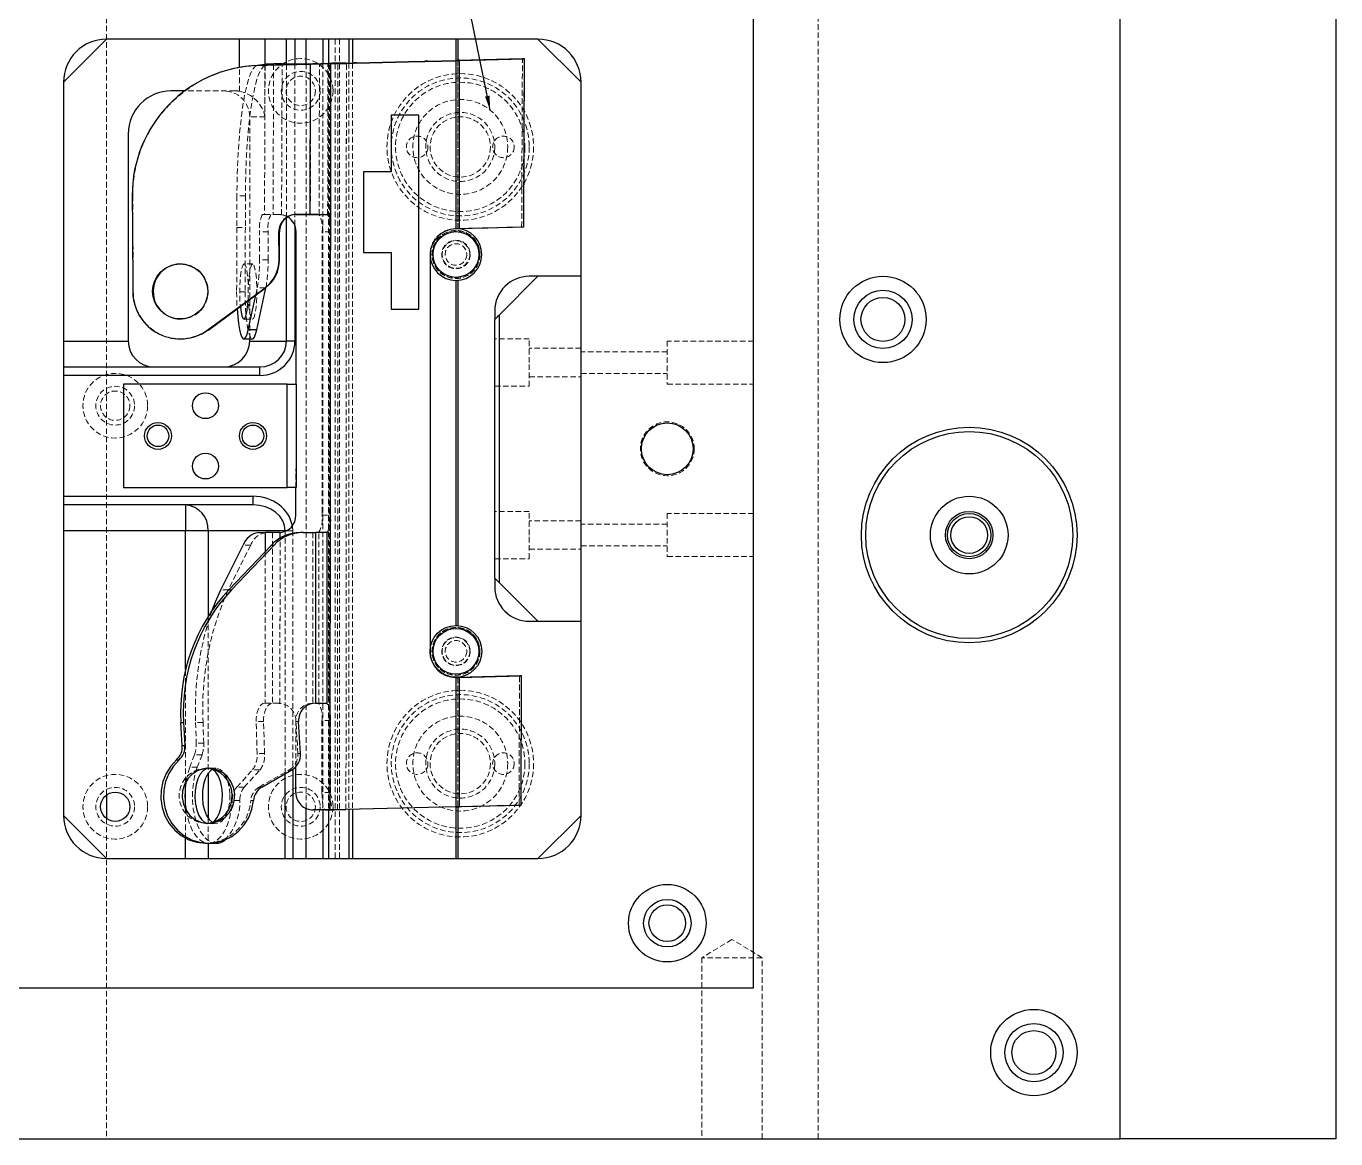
# Model space of a CAD drawing. Header units: millimetres. Extents: x 5 to 1512, y -497 to 895.
# Drawn here: x 397.6 to 701.3, y 25.4 to 283.4 of the extents above; entities that cross this region are included whole.
import ezdxf

# ---------------------------------------------------------------- set-up
doc = ezdxf.new("R2010")
doc.units = ezdxf.units.MM
doc.linetypes.add('HIDDEN', pattern=[1.905, 1.27, -0.635])
doc.dimstyles.new('SLDDIMSTYLE1', dxfattribs={"dimtxt": 0.18, "dimasz": 3.302, "dimexe": 0, "dimexo": 0.0625, "dimgap": 0, "dimtad": 0, "dimtih": 1, "dimtoh": 1, "dimdec": 0, "dimrnd": 1e-09, "dimzin": 0, "dimdsep": 46, "dimtxsty": 'Standard', "dimsah": 1, "dimcen": 0.09, "dimadec": 0, "dimazin": 0, "dimtfac": 3.302, "dimtdec": 0, "dimtofl": 0, "dimtmove": 0, "dimatfit": 3, "dimfxl": 1, "dimfrac": 2, "dimtolj": 1, "dimtzin": 0, "dimarcsym": 0})

msp = doc.modelspace()

# ---------------------------------------------------------------- linework, layer by layer
at = {"color": 7, "linetype": 'HIDDEN', "lineweight": 18}
for p, q in [((416.291, 405.45), (416.291, 105.199)), ((581.291, 25.45), (581.291, 405.45)), ((469.291, 280.45), (469.291, 90.45)), ((470.291, 280.45), (470.291, 90.45)), ((447.085, 268.359), (447.085, 273.873)), ((451.164, 274.296), (453.14, 274.289)), ((451.468, 274.304), (451.574, 274.298)), ((451.574, 274.298), (463.565, 274.592)), ((453.033, 274.343), (452.904, 239.795)), ((452.994, 274.589), (452.994, 262.45)), ((455.01, 274.588), (453.034, 274.596)), ((453.14, 274.289), (455.01, 274.588)), ((455.01, 274.588), (454.88, 239.787)), ((456.855, 239.733), (456.986, 274.714)), ((456.855, 239.733), (456.985, 274.44)), ((458, 239.036), (458, 274.724)), ((459.969, 274.743), (459.969, 237.207)), ((462.549, 102.057), (462.549, 274.768)), ((463.565, 274.592), (463.458, 274.598)), ((463.565, 274.592), (463.523, 239.791)), ((464.073, 274.782), (466.093, 274.802)), ((465.585, 239.737), (465.627, 274.717)), ((465.627, 274.717), (467.521, 274.809)), ((467.584, 274.716), (465.627, 274.717)), ((466.461, 274.805), (466.461, 101.728)), ((467.685, 274.817), (467.521, 274.809)), ((467.542, 239.736), (467.584, 274.716)), ((467.584, 274.716), (469.477, 274.808)), ((467.743, 274.82), (467.743, 101.723)), ((467.878, 101.744), (467.97, 274.831)), ((469.477, 274.808), (469.759, 274.822)), ((469.834, 101.777), (469.926, 274.822)), ((471.79, 101.841), (471.883, 274.886)), ((471.79, 101.841), (471.882, 274.821)), ((472.438, 274.9), (472.438, 101.792)), ((473.291, 274.921), (473.291, 101.813)), ((497.291, 275.516), (497.391, 275.521)), ((497.291, 275.516), (497.291, 236.51)), ((497.291, 275.516), (497.291, 275.516)), ((497.291, 275.516), (497.291, 236.508)), ((497.291, 275.45), (497.391, 275.455)), ((497.291, 275.45), (497.291, 236.444)), ((497.291, 275.45), (497.291, 275.45)), ((497.291, 275.45), (497.291, 236.51)), ((497.392, 275.521), (497.493, 275.521)), ((497.392, 275.455), (497.493, 275.455)), ((497.691, 236.523), (497.691, 275.536)), ((497.691, 275.536), (497.691, 236.495)), ((497.691, 236.458), (497.691, 275.47)), ((498.091, 236.523), (498.091, 275.48)), ((512.521, 236.906), (512.7, 275.923)), ((512.521, 236.84), (512.7, 275.857)), ((513.099, 275.857), (512.921, 236.906)), ((446.027, 268.45), (434.407, 268.45)), ((449.475, 210.92), (449.475, 262.45)), ((452.994, 262.45), (449.475, 262.45)), ((422.344, 244.129), (422.238, 244.135)), ((422.344, 244.129), (422.386, 236.789)), ((446.501, 244.114), (446.481, 236.774)), ((448.476, 244.107), (446.501, 244.114)), ((448.476, 244.107), (448.457, 236.767)), ((452.409, 239.796), (452.904, 239.795)), ((456.4, 239.782), (455.945, 239.783)), ((465.439, 239.785), (466.009, 239.785)), ((465.585, 239.737), (467.542, 239.736)), ((467.464, 239.759), (467.542, 239.736)), ((497.691, 236.523), (512.521, 236.906)), ((512.921, 236.906), (498.091, 236.523)), ((512.921, 236.906), (512.521, 236.906)), ((422.28, 236.795), (422.386, 236.789)), ((422.386, 236.789), (422.473, 221.869)), ((446.481, 236.774), (446.442, 221.854)), ((446.481, 236.774), (448.457, 236.767)), ((448.457, 236.767), (448.417, 221.847)), ((451.754, 229.263), (451.771, 235.771)), ((453.747, 235.763), (451.771, 235.771)), ((453.729, 229.255), (453.747, 235.763)), ((466.251, 170.709), (466.286, 235.785)), ((468.242, 235.784), (466.286, 235.785)), ((468.207, 170.707), (468.242, 235.784)), ((497.291, 236.51), (497.139, 236.506)), ((497.291, 236.51), (497.691, 236.523)), ((497.291, 236.508), (497.691, 236.495)), ((497.291, 236.444), (497.691, 236.458)), ((497.691, 236.458), (512.521, 236.84)), ((497.691, 236.523), (498.091, 236.523)), ((497.691, 236.458), (498.091, 236.458)), ((512.921, 236.84), (512.521, 236.84)), ((433.841, 228.323), (433.735, 228.33)), ((450.154, 228.318), (448.178, 228.325)), ((453.729, 229.255), (451.754, 229.263)), ((491.291, 230.508), (491.291, 230.442)), ((422.473, 221.869), (422.367, 221.875)), ((448.417, 221.847), (446.442, 221.854)), ((450.866, 221.108), (451.223, 222.769)), ((453.111, 222.762), (451.223, 222.769)), ((497.691, 224.521), (497.291, 224.508)), ((432.967, 215.553), (433.073, 215.546)), ((448.13, 215.525), (450.106, 215.518)), ((506.316, 210.95), (506.291, 210.975)), ((506.316, 205.45), (506.316, 210.95)), ((514.291, 210.95), (506.316, 210.95)), ((514.291, 205.45), (514.291, 210.95)), ((546.291, 210.45), (546.291, 200.45)), ((566.291, 210.45), (546.291, 210.45)), ((526.291, 208.75), (514.291, 208.75)), ((546.291, 207.95), (526.291, 207.95)), ((506.316, 199.95), (506.316, 205.45)), ((514.291, 199.95), (514.291, 205.45)), ((460.2, 176.45), (460.213, 200.45)), ((514.291, 202.15), (526.291, 202.15)), ((526.291, 202.95), (546.291, 202.95)), ((546.291, 200.45), (566.291, 200.45)), ((506.291, 199.925), (506.316, 199.95)), ((506.316, 199.95), (514.291, 199.95)), ((466.251, 170.037), (466.251, 170.709)), ((468.207, 170.036), (468.207, 170.707)), ((506.316, 170.95), (506.291, 170.975)), ((506.316, 165.45), (506.316, 170.95)), ((514.291, 170.95), (506.316, 170.95)), ((514.291, 165.45), (514.291, 170.95)), ((546.291, 170.45), (546.291, 160.45)), ((566.291, 170.45), (546.291, 170.45)), ((466.251, 170.037), (468.207, 170.036)), ((526.291, 168.75), (514.291, 168.75)), ((546.291, 167.95), (526.291, 167.95)), ((454.772, 166.035), (454.751, 126.435)), ((456.038, 166.035), (456.271, 166.034)), ((456.483, 126.423), (456.504, 166.046)), ((456.483, 126.423), (456.503, 164.731)), ((457.714, 110.118), (457.714, 166.333)), ((459.446, 166.45), (457.972, 166.45)), ((459.446, 166.45), (459.446, 111.113)), ((464.143, 166.038), (464.122, 126.439)), ((465.46, 126.426), (465.481, 166.05)), ((467.347, 166.049), (465.481, 166.05)), ((506.316, 159.95), (506.316, 165.45)), ((514.291, 159.95), (514.291, 165.45)), ((449.694, 163.109), (444.503, 152.741)), ((449.694, 163.109), (447.962, 163.11)), ((453.037, 161.594), (453.019, 126.436)), ((514.291, 162.15), (526.291, 162.15)), ((526.291, 162.95), (546.291, 162.95)), ((506.291, 159.925), (506.316, 159.95)), ((506.316, 159.95), (514.291, 159.95)), ((546.291, 160.45), (566.291, 160.45)), ((444.503, 152.741), (442.771, 152.742)), ((439.816, 146.585), (439.816, 110.156)), ((497.291, 144.481), (497.691, 144.468)), ((434.62, 108.145), (434.62, 134.252)), ((497.691, 132.494), (497.291, 132.481)), ((497.291, 132.481), (497.291, 102.473)), ((497.291, 132.481), (497.291, 102.407)), ((497.291, 132.415), (497.291, 102.407)), ((497.291, 132.415), (497.291, 102.473)), ((497.405, 132.483), (497.443, 132.483)), ((497.691, 132.494), (497.691, 102.412)), ((497.691, 102.483), (497.691, 132.492)), ((497.691, 102.417), (497.691, 132.427)), ((498.091, 102.483), (498.091, 132.437)), ((511.908, 102.835), (512.046, 132.863)), ((511.908, 102.769), (512.046, 132.797)), ((512.445, 132.797), (512.308, 102.835)), ((453.019, 126.436), (452.954, 126.436)), ((456.25, 126.435), (456.017, 126.435)), ((464.616, 126.438), (463.998, 126.439)), ((465.46, 126.426), (467.326, 126.425)), ((436.935, 121.996), (437.081, 117.172)), ((438.667, 121.995), (436.935, 121.996)), ((438.813, 117.171), (438.667, 121.995)), ((451.181, 114.762), (450.955, 122.191)), ((452.687, 122.19), (450.955, 122.191)), ((452.913, 114.761), (452.687, 122.19)), ((460.165, 111.717), (460.171, 122.433)), ((460.199, 122.194), (460.817, 122.194)), ((460.631, 114.765), (460.199, 122.194)), ((466.225, 122.438), (466.216, 105.724)), ((468.182, 122.436), (466.225, 122.438)), ((468.173, 105.723), (468.182, 122.436)), ((438.813, 117.171), (437.081, 117.172)), ((436.677, 114.509), (435.582, 111.626)), ((438.409, 114.508), (436.677, 114.509)), ((438.409, 114.508), (437.314, 111.625)), ((452.913, 114.761), (451.181, 114.762)), ((460.631, 114.765), (461.249, 114.765)), ((437.314, 111.625), (435.582, 111.626)), ((439.916, 111.385), (439.298, 111.385)), ((441.696, 111.376), (439.964, 111.377)), ((446.47, 107.018), (450.138, 111.002)), ((448.202, 107.017), (451.87, 111.001)), ((451.87, 111.001), (450.138, 111.002)), ((451.676, 107.023), (458.649, 111.005)), ((458.649, 111.005), (459.267, 111.005)), ((434.62, 102.344), (434.62, 107.593)), ((448.202, 107.017), (446.47, 107.018)), ((451.676, 107.023), (452.294, 107.023)), ((447.166, 103.895), (445.434, 103.896)), ((449.705, 103.902), (450.323, 103.902)), ((468.173, 105.723), (466.216, 105.724)), ((434.62, 95.145), (434.62, 101.825)), ((467.878, 101.744), (467.05, 101.724)), ((467.878, 101.744), (469.834, 101.743)), ((497.291, 102.473), (471.79, 101.841)), ((511.908, 102.835), (497.691, 102.483)), ((511.908, 102.769), (497.691, 102.417)), ((498.091, 102.483), (497.691, 102.483)), ((498.091, 102.417), (497.691, 102.417)), ((512.308, 102.835), (498.091, 102.483)), ((512.308, 102.835), (511.908, 102.835)), ((512.308, 102.769), (511.908, 102.769)), ((416.291, 99.7), (416.291, 25.45)), ((439.291, 98.585), (439.909, 98.585)), ((439.816, 99.79), (439.816, 93.98)), ((439.957, 98.577), (441.689, 98.576)), ((561.291, 71.656), (554.291, 67.45)), ((568.291, 67.45), (561.291, 71.656)), ((568.291, 67.45), (554.291, 67.45)), ((554.291, 67.45), (554.291, 25.45)), ((568.291, 25.45), (568.291, 67.45))]:
    msp.add_line(p, q, dxfattribs=at)
at = {"color": 7, "linetype": 'Continuous', "lineweight": 25}
for p, q in [((651.291, 25.45), (651.291, 405.45)), ((701.291, 405.45), (701.291, 25.45)), ((566.291, 60.45), (566.291, 310.45)), ((406.291, 270.45), (416.291, 280.45)), ((516.291, 280.45), (416.291, 280.45)), ((462.549, 280.45), (459.969, 280.45)), ((473.291, 280.45), (473.291, 274.921)), ((516.291, 280.45), (526.291, 270.45)), ((453.034, 274.596), (451.164, 274.296)), ((463.458, 274.598), (451.468, 274.304)), ((456.986, 274.714), (464.073, 274.782)), ((463.458, 274.598), (463.417, 239.797)), ((466.093, 274.802), (468.253, 274.823)), ((467.97, 274.831), (467.685, 274.817)), ((467.97, 274.831), (469.926, 274.83)), ((468.16, 101.736), (468.253, 274.823)), ((468.16, 101.777), (468.253, 274.823)), ((468.253, 274.823), (471.883, 274.821)), ((469.759, 274.822), (469.926, 274.83)), ((471.883, 274.886), (473.693, 274.931)), ((471.883, 274.821), (473.693, 274.866)), ((474.263, 274.931), (473.693, 274.931)), ((474.263, 274.865), (473.693, 274.866)), ((474.263, 274.931), (486.259, 275.239)), ((474.263, 274.865), (486.259, 275.173)), ((486.259, 275.239), (490.083, 275.337)), ((486.259, 275.173), (490.083, 275.271)), ((490.433, 275.346), (490.083, 275.337)), ((490.433, 275.28), (490.083, 275.271)), ((490.79, 275.355), (490.433, 275.346)), ((490.79, 275.289), (490.433, 275.28)), ((490.79, 275.355), (497.291, 275.516)), ((490.79, 275.289), (497.291, 275.45)), ((497.291, 275.45), (497.291, 236.444)), ((497.691, 275.536), (512.7, 275.923)), ((497.691, 275.47), (512.7, 275.857)), ((497.691, 275.536), (498.091, 275.536)), ((497.691, 275.47), (498.091, 275.47)), ((498.091, 275.536), (513.1, 275.923)), ((498.091, 275.47), (513.1, 275.857)), ((498.091, 236.458), (498.091, 275.47)), ((512.7, 275.923), (513.1, 275.923)), ((512.7, 275.857), (513.1, 275.857)), ((513.1, 275.857), (512.921, 236.84)), ((513.1, 275.923), (513.099, 275.857)), ((406.291, 270.45), (406.291, 100.45)), ((526.291, 225.45), (526.291, 270.45)), ((434.407, 268.45), (431.291, 268.45)), ((482.291, 262.842), (482.291, 249.692)), ((488.691, 262.842), (482.291, 262.842)), ((488.691, 217.842), (488.691, 262.842)), ((421.291, 258.45), (421.291, 210.45)), ((482.291, 249.692), (475.891, 249.692)), ((475.891, 249.692), (475.891, 230.992)), ((422.238, 244.135), (422.28, 236.795)), ((460.238, 239.8), (463.417, 239.797)), ((460.344, 239.794), (460.238, 239.8)), ((463.523, 239.791), (460.344, 239.794)), ((422.28, 236.795), (422.367, 221.875)), ((456.276, 229.272), (456.239, 235.777)), ((456.345, 235.77), (456.239, 235.777)), ((456.382, 229.266), (456.345, 235.77)), ((460.213, 200.45), (460.232, 235.78)), ((497.291, 236.444), (497.139, 236.44)), ((498.091, 236.458), (497.291, 236.444)), ((512.921, 236.84), (498.091, 236.458)), ((475.891, 230.992), (482.291, 230.992)), ((482.291, 230.992), (482.291, 217.842)), ((456.382, 229.266), (456.276, 229.272)), ((491.291, 230.442), (491.291, 138.415)), ((516.291, 225.45), (507.291, 216.45)), ((516.291, 225.45), (514.291, 225.45)), ((526.291, 225.45), (516.291, 225.45)), ((526.291, 145.45), (526.291, 225.45)), ((439.86, 213.082), (453.022, 222.781)), ((439.967, 213.076), (453.128, 222.775)), ((451.113, 213.06), (453.199, 222.762)), ((453.128, 222.775), (453.022, 222.781)), ((497.291, 224.508), (497.291, 144.481)), ((497.691, 224.521), (497.691, 144.468)), ((449.137, 213.068), (450.866, 221.108)), ((482.291, 217.842), (488.691, 217.842)), ((506.291, 217.45), (506.291, 215.45)), ((507.291, 216.45), (507.291, 154.45)), ((439.967, 213.076), (439.86, 213.082)), ((451.113, 213.06), (449.137, 213.068)), ((506.291, 155.45), (506.291, 215.45)), ((406.291, 210.45), (421.291, 210.45)), ((432.691, 210.961), (432.797, 210.955)), ((448.113, 210.925), (450.089, 210.918)), ((449.475, 210.45), (449.475, 210.92)), ((449.475, 210.45), (458, 210.45)), ((459.969, 210.45), (458, 210.45)), ((406.291, 204.45), (451.846, 204.45)), ((451.846, 202.45), (451.846, 204.45)), ((451.846, 202.45), (406.291, 202.45)), ((406.291, 202.45), (406.291, 174.45)), ((420.213, 200.45), (420.213, 176.45)), ((458.192, 200.45), (420.213, 200.45)), ((458.192, 176.45), (458.192, 200.45)), ((458.192, 200.45), (460.213, 200.45)), ((460.213, 200.45), (460.213, 176.45)), ((420.213, 176.45), (458.192, 176.45)), ((460.213, 176.45), (458.192, 176.45)), ((460.197, 170.704), (460.2, 176.45)), ((406.291, 174.45), (450.208, 174.45)), ((450.208, 174.45), (450.208, 172.45)), ((450.208, 172.45), (406.291, 172.45)), ((434.62, 172.45), (434.62, 166.45)), ((460.197, 170.032), (460.197, 170.704)), ((434.62, 166.45), (406.291, 166.45)), ((439.816, 166.45), (434.62, 166.45)), ((457.714, 166.45), (439.816, 166.45)), ((451.499, 166.037), (453.04, 166.036)), ((461.83, 166.04), (461.212, 166.04)), ((461.83, 166.04), (464.761, 166.038)), ((464.761, 166.038), (464.74, 126.438)), ((467.438, 166.049), (467.347, 166.049)), ((467.416, 126.425), (467.438, 166.049)), ((442.771, 152.742), (447.962, 163.11)), ((454.485, 163.115), (444.617, 152.75)), ((445.235, 152.749), (455.103, 163.114)), ((454.485, 163.115), (455.103, 163.114)), ((506.291, 155.45), (506.291, 153.45)), ((444.617, 152.75), (445.235, 152.749)), ((507.291, 154.45), (516.291, 145.45)), ((514.291, 145.45), (516.291, 145.45)), ((516.291, 145.45), (526.291, 145.45)), ((526.291, 100.45), (526.291, 145.45)), ((497.291, 132.415), (497.291, 102.407)), ((497.405, 132.483), (497.691, 132.492)), ((497.405, 132.417), (497.691, 132.427)), ((497.405, 132.417), (497.52, 132.417)), ((498.091, 132.492), (497.52, 132.483)), ((498.091, 132.427), (497.52, 132.417)), ((497.691, 132.492), (512.046, 132.863)), ((497.691, 132.427), (512.046, 132.797)), ((497.691, 132.492), (498.091, 132.492)), ((497.691, 132.427), (498.091, 132.427)), ((498.091, 132.492), (512.446, 132.863)), ((498.091, 132.427), (512.446, 132.797)), ((498.091, 102.417), (498.091, 132.427)), ((512.046, 132.863), (512.446, 132.863)), ((512.046, 132.797), (512.446, 132.797)), ((512.446, 132.797), (512.308, 102.769)), ((512.446, 132.863), (512.445, 132.797)), ((464.74, 126.438), (464.616, 126.438)), ((467.326, 126.425), (467.416, 126.425)), ((433.53, 122.006), (434.148, 122.006)), ((433.842, 116.649), (433.53, 122.006)), ((434.148, 122.006), (434.46, 116.649)), ((461.249, 114.765), (460.817, 122.194)), ((433.842, 116.649), (434.46, 116.649)), ((432.512, 113.36), (433.13, 113.359)), ((452.294, 107.023), (459.267, 111.005)), ((460.162, 105.719), (460.165, 111.717)), ((416.291, 105.199), (416.291, 99.7)), ((416.291, 90.45), (406.291, 100.45)), ((468.16, 101.736), (464.181, 101.717)), ((466.998, 101.73), (467.05, 101.724)), ((467.05, 101.724), (469.007, 101.723)), ((468.16, 101.777), (471.79, 101.776)), ((469.007, 101.723), (468.866, 101.777)), ((469.834, 101.743), (469.007, 101.723)), ((497.291, 102.407), (471.79, 101.776)), ((473.291, 101.813), (473.291, 90.45)), ((512.308, 102.769), (498.091, 102.417)), ((526.291, 100.45), (516.291, 90.45)), ((439.289, 93.985), (439.907, 93.985)), ((439.955, 93.977), (441.687, 93.976)), ((416.291, 90.45), (516.291, 90.45)), ((459.446, 90.45), (462.549, 90.45)), ((331.291, 60.45), (566.291, 60.45)), ((101.291, 25.45), (651.291, 25.45)), ((701.291, 25.45), (651.291, 25.45))]:
    msp.add_line(p, q, dxfattribs=at)
at = {"color": 8, "linetype": 'Continuous', "lineweight": 25}
for p, q in [((447.085, 273.873), (447.085, 280.45)), ((452.994, 280.45), (452.994, 274.589)), ((458, 274.724), (458, 280.45)), ((459.969, 280.45), (459.969, 274.743)), ((462.549, 274.768), (462.549, 280.45)), ((466.461, 280.45), (466.461, 274.805)), ((467.743, 280.45), (467.743, 274.82)), ((472.438, 280.45), (472.438, 274.9)), ((497.291, 280.45), (497.291, 275.516)), ((497.691, 280.45), (497.691, 275.536)), ((453.034, 274.596), (453.033, 274.343)), ((456.985, 274.44), (456.986, 274.714)), ((469.926, 274.822), (469.926, 274.83)), ((471.882, 274.821), (471.883, 274.886)), ((497.291, 275.516), (497.291, 275.45)), ((498.091, 275.48), (498.091, 275.536)), ((458, 210.45), (458, 239.036)), ((459.969, 237.207), (459.969, 210.45)), ((466.009, 239.785), (467.25, 239.785)), ((453.199, 222.762), (453.111, 222.762)), ((434.62, 134.252), (434.62, 166.45)), ((439.816, 166.45), (439.816, 146.585)), ((453.04, 166.036), (453.037, 161.594)), ((456.503, 164.731), (456.504, 166.046)), ((457.714, 166.333), (457.714, 166.45)), ((457.972, 166.45), (457.714, 166.45)), ((497.291, 132.481), (497.291, 132.415)), ((497.443, 132.483), (497.52, 132.483)), ((498.091, 132.437), (498.091, 132.492)), ((439.816, 110.156), (439.816, 99.79)), ((457.714, 90.45), (457.714, 110.118)), ((459.446, 111.113), (459.446, 90.45)), ((434.62, 107.593), (434.62, 108.145)), ((434.62, 101.825), (434.62, 102.344)), ((462.549, 90.45), (462.549, 102.057)), ((466.461, 101.728), (466.461, 90.45)), ((467.743, 101.723), (467.743, 90.45)), ((469.834, 101.743), (469.834, 101.777)), ((472.438, 101.792), (472.438, 90.45)), ((497.291, 102.407), (497.291, 90.45)), ((497.691, 102.412), (497.691, 90.45)), ((434.62, 90.45), (434.62, 95.145)), ((439.816, 93.98), (439.816, 90.45))]:
    msp.add_line(p, q, dxfattribs=at)
at = {"color": 7, "linetype": 'HIDDEN', "lineweight": 18, "flags": 128}
for points in [[(451.164, 274.296), (450.647, 274.03), (450.137, 273.398), (449.639, 272.409), (449.16, 271.074), (448.706, 269.411), (448.282, 267.44), (447.894, 265.185), (447.546, 262.673), (447.242, 259.935), (446.987, 257.006), (446.783, 253.92), (446.633, 250.717), (446.538, 247.435), (446.501, 244.114)], [(453.14, 274.289), (452.623, 274.022), (452.113, 273.39), (451.615, 272.401), (451.136, 271.067), (450.682, 269.404), (450.258, 267.433), (449.87, 265.177), (449.521, 262.665), (449.218, 259.928), (448.962, 256.998), (448.758, 253.913), (448.608, 250.71), (448.514, 247.428), (448.476, 244.107)], [(452.904, 239.795), (453.039, 239.794), (453.258, 239.793), (453.555, 239.792), (453.925, 239.791), (454.359, 239.789), (454.847, 239.787), (455.38, 239.785), (455.945, 239.783)], [(465.288, 239.786), (465.294, 239.786), (465.439, 239.785)], [(448.182, 228.325), (447.943, 228.146), (447.716, 227.605), (447.515, 226.735), (447.35, 225.585), (447.233, 224.222), (447.169, 222.725), (447.162, 221.183), (447.213, 219.683), (447.302, 218.481)], [(449.086, 219.796), (449.14, 221.125), (449.146, 222.668), (449.096, 224.167), (448.99, 225.537), (448.836, 226.696), (448.642, 227.578), (448.42, 228.132), (448.182, 228.325)], [(450.158, 228.318), (449.919, 228.139), (449.692, 227.598), (449.49, 226.727), (449.326, 225.577), (449.208, 224.214), (449.144, 222.718), (449.138, 221.175), (449.189, 219.676), (449.294, 218.306), (449.449, 217.147), (449.642, 216.264), (449.864, 215.711), (450.102, 215.518), (450.341, 215.697), (450.568, 216.237), (450.77, 217.108), (450.934, 218.258), (451.051, 219.621), (451.115, 221.117), (451.122, 222.66), (451.071, 224.16), (450.965, 225.529), (450.811, 226.689), (450.617, 227.571), (450.395, 228.125), (450.158, 228.318)], [(446.442, 221.854), (446.465, 219.851), (446.545, 217.923)], [(448.417, 221.847), (448.441, 219.844), (448.521, 217.91), (448.655, 216.11), (448.838, 214.505), (449.064, 213.148), (449.327, 212.085), (449.616, 211.351), (449.922, 210.971), (450.089, 210.918)], [(452.954, 126.436), (452.548, 126.354), (452.16, 126.108), (451.804, 125.711), (451.496, 125.177), (451.248, 124.53), (451.071, 123.796), (450.972, 123.005), (450.955, 122.191)], [(454.686, 126.435), (454.28, 126.353), (453.892, 126.107), (453.536, 125.71), (453.228, 125.176), (452.98, 124.529), (452.803, 123.795), (452.704, 123.004), (452.687, 122.19)], [(453.019, 126.436), (453.274, 126.436), (453.573, 126.436), (453.911, 126.436), (454.284, 126.436), (454.687, 126.435), (455.114, 126.435), (455.559, 126.435), (456.017, 126.435)], [(435.582, 111.626), (435.045, 109.905), (434.724, 108.331)], [(437.314, 111.625), (436.778, 109.904), (436.408, 108.015), (436.218, 106.022), (436.214, 103.994), (436.397, 102), (436.759, 100.106), (437.289, 98.379), (437.969, 96.875), (438.775, 95.647), (439.681, 94.735), (440.654, 94.172), (441.664, 93.976), (441.687, 93.976)], [(440.664, 111.221), (440.153, 111.365), (439.774, 111.366)], [(444.887, 105.369), (444.748, 106.886), (444.431, 108.292), (443.955, 109.506), (443.348, 110.456), (442.644, 111.088), (441.885, 111.365), (441.115, 111.27), (440.83, 111.137)], [(440.225, 93.99), (440.942, 94.155), (441.918, 94.7), (442.829, 95.595), (443.641, 96.809), (444.329, 98.3), (444.868, 100.018), (445.241, 101.905), (445.434, 103.896)], [(440.823, 98.815), (441.5, 98.587), (442.27, 98.682), (443.007, 99.142), (443.667, 99.942), (444.212, 101.034), (444.611, 102.355), (444.841, 103.828), (444.887, 105.369)], [(466.216, 105.724), (466.232, 104.941), (466.279, 104.189), (466.356, 103.495), (466.46, 102.888), (466.586, 102.391), (466.731, 102.022), (466.887, 101.797), (466.998, 101.73)], [(434.717, 101.651), (435.027, 100.107), (435.557, 98.379), (436.237, 96.876), (437.043, 95.647), (437.949, 94.736), (438.922, 94.173), (439.743, 93.985)]]:
    msp.add_lwpolyline(points, dxfattribs=at)
at = {"color": 7, "linetype": 'Continuous', "lineweight": 25, "flags": 128}
for points in [[(463.417, 239.797), (464.008, 239.796), (464.592, 239.795), (465.154, 239.794), (465.683, 239.793), (466.167, 239.791), (466.596, 239.789), (466.959, 239.787), (467.25, 239.785)], [(447.302, 218.481), (447.319, 218.314), (447.473, 217.154), (447.667, 216.272), (447.889, 215.718), (448.126, 215.525), (448.366, 215.704), (448.593, 216.245), (448.794, 217.115), (448.958, 218.266), (449.076, 219.628), (449.086, 219.796)], [(446.545, 217.923), (446.545, 217.917), (446.679, 216.118), (446.862, 214.512), (447.089, 213.155), (447.351, 212.092), (447.64, 211.358), (447.946, 210.978), (448.26, 210.965), (448.569, 211.319), (448.865, 212.027), (449.137, 213.068)], [(506.291, 215.45), (506.31, 215.469), (506.367, 215.526), (506.459, 215.618), (506.584, 215.743), (506.735, 215.894), (506.908, 216.067), (507.096, 216.255), (507.291, 216.45)], [(450.089, 210.918), (450.235, 210.957), (450.545, 211.311), (450.841, 212.02), (451.113, 213.06)], [(456.038, 166.035), (455.58, 166.035), (455.135, 166.035), (454.708, 166.035), (454.305, 166.035), (453.932, 166.036), (453.594, 166.036), (453.295, 166.036), (453.04, 166.036)], [(467.314, 166.037), (467.14, 166.037), (466.917, 166.037), (466.648, 166.037), (466.336, 166.037), (465.987, 166.037), (465.605, 166.038), (465.194, 166.038), (464.761, 166.038)], [(507.291, 154.45), (507.096, 154.645), (506.908, 154.833), (506.735, 155.005), (506.584, 155.157), (506.459, 155.281), (506.367, 155.374), (506.31, 155.431), (506.291, 155.45)], [(440.728, 147.966), (441.503, 149.96), (442.771, 152.742)], [(464.74, 126.438), (465.173, 126.438), (465.584, 126.438), (465.966, 126.438), (466.315, 126.437), (466.626, 126.437), (466.895, 126.437), (467.119, 126.437), (467.293, 126.437)], [(432.512, 113.36), (431.155, 111.895), (430.079, 110.192), (429.322, 108.309), (428.909, 106.312), (428.855, 104.268), (429.162, 102.25), (429.818, 100.325), (430.802, 98.562), (432.078, 97.021), (433.605, 95.754), (435.327, 94.807), (437.187, 94.211), (439.119, 93.987), (439.289, 93.985)], [(433.13, 113.359), (431.773, 111.895), (430.697, 110.192), (429.94, 108.309), (429.527, 106.311), (429.473, 104.268), (429.78, 102.249), (430.436, 100.325), (431.42, 98.562), (432.696, 97.02), (434.223, 95.754), (435.945, 94.806), (437.805, 94.21), (439.737, 93.987), (441.676, 94.142), (443.554, 94.673), (445.305, 95.559), (446.871, 96.772), (448.196, 98.267), (449.236, 99.995), (449.953, 101.895), (450.323, 103.902)], [(445.988, 105.376), (445.723, 106.894), (445.119, 108.3), (444.214, 109.514), (443.058, 110.465), (441.719, 111.097), (440.276, 111.374), (438.811, 111.279), (437.411, 110.819), (436.155, 110.02), (435.119, 108.928), (434.36, 107.607), (433.925, 106.134), (433.837, 104.594), (434.103, 103.076), (434.706, 101.67), (435.612, 100.456), (436.767, 99.506), (438.106, 98.873), (439.549, 98.596), (441.014, 98.691), (442.415, 99.151), (443.67, 99.95), (444.707, 101.042), (445.465, 102.363), (445.9, 103.836), (445.988, 105.376)], [(439.774, 111.366), (439.383, 111.271), (438.647, 110.81), (437.987, 110.011), (437.441, 108.919), (437.042, 107.598), (436.813, 106.124), (436.767, 104.584), (436.906, 103.067), (437.223, 101.66), (437.698, 100.447), (438.306, 99.497), (439.009, 98.865), (439.692, 98.599)], [(440.83, 111.137), (440.379, 110.809), (439.719, 110.01), (439.173, 108.918), (438.774, 107.597), (438.545, 106.123), (438.499, 104.583), (438.638, 103.066), (438.955, 101.659), (439.431, 100.446), (440.038, 99.496), (440.741, 98.864), (440.823, 98.815)], [(443.155, 105.37), (443.016, 106.887), (442.699, 108.293), (442.223, 109.507), (441.616, 110.457), (440.912, 111.089), (440.664, 111.221)], [(440.731, 98.766), (441.275, 99.143), (441.935, 99.943), (442.48, 101.035), (442.879, 102.356), (443.108, 103.829), (443.155, 105.37)], [(439.743, 93.985), (439.931, 93.977), (440.225, 93.99)]]:
    msp.add_lwpolyline(points, dxfattribs=at)
at = {"color": 7, "linetype": 'HIDDEN', "lineweight": 18}
for centre, radius in [((461.291, 268.45), 7.5), ((461.291, 268.45), 4.5), ((461.291, 268.45), 3.4), ((498.291, 255.45), 17), ((498.291, 255.45), 16), ((498.291, 255.45), 15), ((498.291, 255.45), 11), ((498.291, 255.45), 8), ((498.291, 255.45), 7), ((488.291, 255.45), 2.5), ((508.291, 255.45), 2.5), ((497.291, 230.508), 5.571), ((497.291, 230.508), 5.525), ((497.291, 230.508), 5.5), ((497.291, 230.508), 3.3), ((497.291, 230.508), 3.2), ((497.291, 230.508), 2.5), ((418.291, 195.45), 7.5), ((418.291, 195.45), 4.5), ((418.291, 195.45), 3.4), ((546.291, 185.45), 6.25), ((497.291, 138.481), 5.571), ((497.291, 138.481), 5.525), ((497.291, 138.481), 5.5), ((497.291, 138.481), 3.3), ((497.291, 138.481), 3.2), ((497.291, 138.481), 2.5), ((498.291, 112.45), 17), ((498.291, 112.45), 16), ((498.291, 112.45), 15), ((498.291, 112.45), 11), ((498.291, 112.45), 8), ((498.291, 112.45), 7), ((488.291, 112.45), 2.5), ((508.291, 112.45), 2.5), ((418.291, 102.45), 7.5), ((461.291, 102.45), 7.5), ((418.291, 102.45), 4.5), ((461.291, 102.45), 4.5), ((461.291, 102.45), 3.4)]:
    msp.add_circle(centre, radius, dxfattribs=at)
at = {"color": 7, "linetype": 'Continuous', "lineweight": 25}
for centre, radius in [((497.291, 230.508), 5.314), ((433.351, 221.948), 6.393), ((596.291, 215.45), 10), ((596.291, 215.45), 6.75), ((596.291, 215.45), 5.1), ((439.213, 195.45), 3), ((428.213, 188.45), 3.125), ((450.213, 188.45), 3.125), ((546.291, 185.45), 6), ((428.213, 188.45), 2.5), ((450.213, 188.45), 2.5), ((616.291, 165.45), 25), ((616.291, 165.45), 24), ((439.213, 181.45), 3), ((616.291, 165.45), 9), ((616.291, 165.45), 5.5), ((616.291, 165.45), 5.025), ((616.291, 165.45), 4.25), ((497.291, 138.481), 6), ((497.291, 138.481), 5.314), ((418.291, 102.45), 3.4), ((546.291, 75.45), 9), ((546.291, 75.45), 5.5), ((546.291, 75.45), 4.25), ((631.291, 45.45), 10), ((631.291, 45.45), 6.75), ((631.291, 45.45), 5.1)]:
    msp.add_circle(centre, radius, dxfattribs=at)
for centre, radius, start, end in [((416.291, 270.45), 10, 90, 180), ((516.291, 270.45), 10, 0, 90), ((452.223, 244.328), 29.986, 91.44435, 180.36758), ((431.291, 258.45), 10, 90, 180), ((460.236, 235.802), 3.998, 89.98322, 180.37093), ((460.343, 235.796), 3.998, 89.98318, 180.371), ((456.232, 235.782), 4, 359.96943, 59.2453), ((463.305, -159.145), 398.936, 89.71519, 89.96865), ((497.291, 230.442), 6, 91.44762, 180), ((497.291, 230.508), 6, 0, 88.61215), ((433.464, 221.934), 6.4, 86.61995, 266.50451), ((448.271, 229.224), 8.005, 306.40191, 0.34195), ((448.378, 229.218), 8.005, 306.40186, 0.34194), ((497.291, 230.508), 6, 180, 0), ((514.291, 217.45), 8, 90, 180), ((433.349, 221.926), 10.982, 180.26306, 306.36302), ((433.455, 221.91), 10.975, 266.5669, 306.39484), ((427.291, 210.45), 6, 180, 270), ((434.187, 166.825), 5.642, 356.1887, 85.59806), ((456.197, 170.034), 4, 274.40571, 359.96943), ((452.144, 161.656), 4.428, 98.38582, 160.8316), ((461.25, 156.755), 9.285, 90.23725, 136.77074), ((461.868, 156.755), 9.285, 90.23718, 136.77081), ((474.614, 124.562), 41.163, 136.78116, 183.55951), ((475.193, 124.575), 41.125, 136.75824, 183.58243), ((514.291, 153.45), 8, 180, 270), ((497.291, 138.415), 6, 180, 270), ((464.723, 122.52), 3.92, 91.55918, 184.77734), ((429.754, 116.389), 4.097, 312.3148, 3.64166), ((430.372, 116.389), 4.097, 312.31484, 3.64163), ((457.213, 114.49), 4.045, 300.51775, 3.89187), ((439.177, 105.197), 6.195, 1.66451, 86.02322), ((455.851, 104.968), 21.393, 170.95667, 188.92043), ((454.321, 103.561), 4.012, 120.34805, 175.12432), ((439.082, 104.877), 6.307, 275.54363, 4.5439), ((464.162, 105.717), 4, 179.96943, 270.27075), ((416.291, 100.45), 10, 180, 270), ((516.291, 100.45), 10, 270, 0), ((441.552, 97.371), 3.398, 272.27652, 308.83861)]:
    msp.add_arc(centre, radius, start, end, dxfattribs=at)
at = {"color": 7, "linetype": 'HIDDEN', "lineweight": 18}
for centre, radius, start, end in [((452.33, 244.321), 29.986, 91.44437, 180.36757), ((458.725, 236.733), 7.02, 154.124, 187.87481), ((460.701, 236.725), 7.02, 154.12416, 187.87476), ((456.232, 235.782), 4, 59.2453, 81.0314), ((459.096, 236.549), 7.23, 353.93651, 26.16244), ((461.052, 236.548), 7.23, 353.93651, 26.16244), ((497.291, 230.508), 6, 88.61215, 180), ((433.451, 221.935), 6.4, 266.61996, 86.5045), ((417.345, 228.806), 34.412, 349.89763, 0.76094), ((419.32, 228.798), 34.413, 349.89773, 0.76084), ((433.463, 221.924), 10.99, 180.2882, 266.53045), ((459.962, 169.183), 6.346, 330.41728, 7.73962), ((461.919, 169.182), 6.346, 330.41728, 7.73962), ((453.877, 161.655), 4.428, 98.38564, 160.83171), ((505.13, 125.306), 66.546, 155.65213, 182.85205), ((507.531, 124.945), 70.658, 160.98552, 182.39217), ((456.171, 122.435), 4, 359.96943, 85.53316), ((464.105, 122.521), 3.92, 91.55932, 184.7773), ((459.938, 123.299), 6.346, 352.19942, 29.52135), ((461.894, 123.298), 6.346, 352.19932, 29.52155), ((430.027, 116.88), 7.06, 340.37533, 2.37176), ((431.759, 116.879), 7.06, 340.37539, 2.37175), ((445.614, 114.281), 5.587, 324.06079, 4.9369), ((447.346, 114.28), 5.587, 324.0609, 4.93679), ((456.595, 114.49), 4.045, 300.51755, 3.89206), ((439.504, 104.987), 6.391, 89.07714, 271.68288), ((450.588, 103.918), 5.154, 143.01993, 180.23842), ((452.32, 103.917), 5.154, 143.02005, 180.23842), ((453.703, 103.561), 4.012, 120.34835, 175.12402), ((439.057, 104.658), 10.675, 271.24299, 355.94126), ((434.415, 103.491), 12.757, 316.59214, 1.81753), ((474.892, 104.869), 6.774, 172.75888, 207.16295), ((439.957, 100.266), 1.688, 260.96883, 297.30854)]:
    msp.add_arc(centre, radius, start, end, dxfattribs=at)
for centre, major_axis, ratio, start_param, end_param in [((443.382, 262.45), (-6.093, 0), 0.9848078, 3.1415927, 4.712389), ((446.027, 262.45), (-6.093, 0), 0.9848078, 4.5378561, 4.712389), ((447.085, 262.45), (4.596, -4.596), 0.8390996, 0.8726646, 2.268928), ((450.208, 166.45), (9.238, 0), 0.8660254, 0, 0.1414673)]:
    msp.add_ellipse(centre, major_axis=major_axis, ratio=ratio, start_param=start_param, end_param=end_param, dxfattribs=at)
at = {"color": 7, "linetype": 'Continuous', "lineweight": 25}
for centre, major_axis, ratio, start_param, end_param in [((443.382, 210.45), (6.093, 0), 0.9848078, 4.712389, 6.2831853), ((451.846, 210.45), (8.123, 0), 0.9848078, 4.712389, 6.2831853), ((451.846, 210.45), (6.154, 0), 0.9750077, 4.712389, 6.2831853), ((450.208, 166.45), (7.506, 0), 0.7994081, 0, 1.5707963)]:
    msp.add_ellipse(centre, major_axis=major_axis, ratio=ratio, start_param=start_param, end_param=end_param, dxfattribs=at)
at = {"color": 8, "linetype": 'Continuous', "lineweight": 25}
msp.add_ellipse((450.208, 166.45), major_axis=(9.238, 0), ratio=0.8660254, start_param=0.1414673, end_param=1.5707963, dxfattribs=at)
at = {"color": 7, "linetype": 'Continuous', "lineweight": 25}
for points, knots in [([(456.986, 274.714), (456.536, 274.708), (455.637, 274.698), (454.439, 274.67), (453.531, 274.637), (453.144, 274.611), (453.049, 274.598), (453.034, 274.596)], [0, 0, 0, 0, 0.2383949, 0.4767981, 0.7152879, 0.9538373, 1, 1, 1, 1]), ([(467.584, 274.716), (467.447, 274.711), (467.173, 274.7), (466.25, 274.672), (465.069, 274.639), (464.079, 274.613), (463.545, 274.6), (463.458, 274.598)], [0, 0, 0, 0, 0.238395, 0.4767987, 0.7152882, 0.9538381, 1, 1, 1, 1]), ([(465.231, 274.687), (465.14, 274.681), (464.91, 274.665), (464.463, 274.639), (464.121, 274.621), (464.003, 274.615)], [0, 0, 0, 0, 0.3017679, 0.7569382, 1, 1, 1, 1]), ([(471.883, 274.886), (471.432, 274.881), (470.532, 274.87), (469.341, 274.854), (468.394, 274.84), (468.113, 274.834), (467.97, 274.831)], [0, 0, 0, 0, 0.2478666, 0.4957322, 0.7435926, 1, 1, 1, 1]), ([(469.926, 274.83), (469.995, 274.833), (470.131, 274.838), (470.593, 274.852), (471.191, 274.869), (471.649, 274.881), (471.883, 274.886)], [0, 0, 0, 0, 0.2477943, 0.4955855, 0.7434375, 1, 1, 1, 1]), ([(498.091, 275.536), (498.023, 275.534), (497.888, 275.531), (497.621, 275.524), (497.422, 275.519), (497.291, 275.516)], [0, 0, 0, 0, 0.2568379, 0.5136775, 1, 1, 1, 1]), ([(498.091, 275.47), (498.023, 275.468), (497.888, 275.465), (497.621, 275.458), (497.422, 275.453), (497.291, 275.45)], [0, 0, 0, 0, 0.25683799, 0.51367775, 1, 1, 1, 1]), ([(497.391, 275.521), (497.425, 275.522), (497.525, 275.527), (497.624, 275.532), (497.691, 275.536)], [0, 0, 0, 0, 0.32999295, 1, 1, 1, 1]), ([(497.391, 275.455), (497.425, 275.457), (497.525, 275.462), (497.624, 275.467), (497.691, 275.47)], [0, 0, 0, 0, 0.3299942, 1, 1, 1, 1]), ([(467.25, 239.785), (467.281, 239.784), (467.344, 239.783), (467.418, 239.775), (467.451, 239.764), (467.464, 239.759)], [0, 0, 0, 0, 0.3704162, 0.7408367, 1, 1, 1, 1]), ([(456.504, 166.046), (456.465, 166.044), (456.387, 166.041), (456.232, 166.036), (456.115, 166.035), (456.038, 166.035)], [0, 0, 0, 0, 0.2503319, 0.5006512, 1, 1, 1, 1]), ([(467.438, 166.049), (467.429, 166.047), (467.412, 166.043), (467.373, 166.038), (467.338, 166.037), (467.314, 166.037)], [0, 0, 0, 0, 0.2503173, 0.5006444, 1, 1, 1, 1]), ([(497.52, 132.483), (497.501, 132.483), (497.462, 132.482), (497.386, 132.481), (497.329, 132.481), (497.291, 132.481)], [0, 0, 0, 0, 0.2500509, 0.5001308, 1, 1, 1, 1]), ([(497.52, 132.417), (497.501, 132.417), (497.462, 132.416), (497.386, 132.415), (497.329, 132.415), (497.291, 132.415)], [0, 0, 0, 0, 0.2500507, 0.5001317, 1, 1, 1, 1]), ([(467.293, 126.437), (467.305, 126.437), (467.329, 126.436), (467.373, 126.433), (467.399, 126.428), (467.416, 126.425)], [0, 0, 0, 0, 0.2503354, 0.5006593, 1, 1, 1, 1]), ([(497.291, 102.407), (497.358, 102.408), (497.493, 102.409), (497.761, 102.413), (497.959, 102.415), (498.091, 102.417)], [0, 0, 0, 0, 0.2509075, 0.50181626, 1, 1, 1, 1])]:
    msp.add_open_spline(points, degree=3, knots=knots, dxfattribs=at)
at = {"color": 7, "linetype": 'HIDDEN', "lineweight": 18}
for points, knots in [([(464.004, 274.614), (464.072, 274.616), (464.207, 274.619), (464.369, 274.622), (464.45, 274.623)], [0, 0, 0, 0, 0.4998649, 1, 1, 1, 1]), ([(465.627, 274.717), (465.569, 274.711), (465.49, 274.704), (465.283, 274.69), (465.231, 274.687)], [0, 0, 0, 0, 0.7483256, 1, 1, 1, 1]), ([(455.945, 239.783), (456.02, 239.782), (456.171, 239.781), (456.474, 239.768), (456.703, 239.747), (456.855, 239.733)], [0, 0, 0, 0, 0.2512701, 0.5025401, 1, 1, 1, 1]), ([(465.585, 239.737), (465.568, 239.75), (465.54, 239.77), (465.487, 239.783), (465.455, 239.784), (465.439, 239.785)], [0, 0, 0, 0, 0.4940274, 0.7462493, 1, 1, 1, 1]), ([(456.017, 126.435), (456.056, 126.435), (456.133, 126.434), (456.288, 126.431), (456.405, 126.426), (456.483, 126.423)], [0, 0, 0, 0, 0.2503313, 0.5006484, 1, 1, 1, 1]), ([(471.79, 101.841), (471.34, 101.83), (470.439, 101.808), (469.248, 101.778), (468.302, 101.755), (468.021, 101.748), (467.878, 101.744)], [0, 0, 0, 0, 0.247948, 0.49589229, 0.74379028, 1, 1, 1, 1]), ([(497.291, 102.473), (497.358, 102.473), (497.493, 102.475), (497.761, 102.478), (497.959, 102.481), (498.091, 102.483)], [0, 0, 0, 0, 0.250908, 0.5018171, 1, 1, 1, 1]), ([(497.691, 102.483), (497.625, 102.481), (497.526, 102.478), (497.392, 102.475), (497.325, 102.473), (497.291, 102.473)], [0, 0, 0, 0, 0.4973926, 0.7483786, 1, 1, 1, 1]), ([(497.691, 102.417), (497.625, 102.415), (497.526, 102.413), (497.392, 102.409), (497.325, 102.408), (497.291, 102.407)], [0, 0, 0, 0, 0.4973924, 0.7483782, 1, 1, 1, 1])]:
    msp.add_open_spline(points, degree=3, knots=knots, dxfattribs=at)

# ---------------------------------------------------------------- leaders
at = {"color": 7, "linetype": 'Continuous', "lineweight": 0}
msp.add_leader([(505.219, 263.994), (470.099, 436.043)], dimstyle='SLDDIMSTYLE1', dxfattribs=at)

doc.saveas('drawing.dxf')
